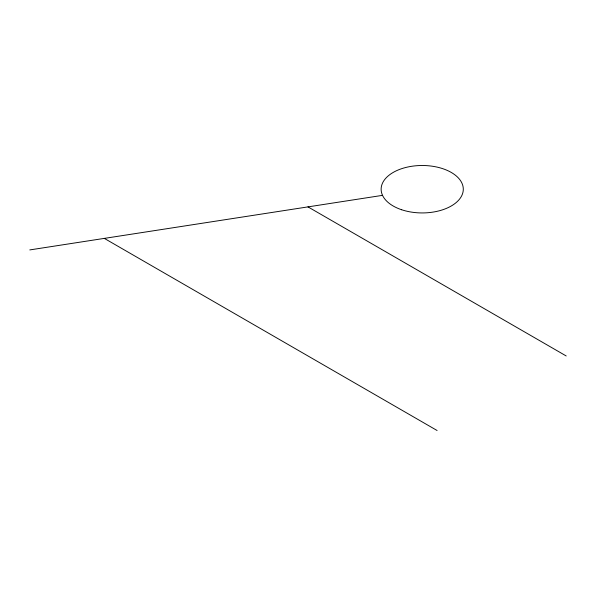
<?xml version="1.0" encoding="UTF-8"?>
<svg xmlns="http://www.w3.org/2000/svg" width="596" height="596" viewBox="0 0 596 596"><rect width="100%" height="100%" fill="white"/><g stroke="black" fill="none" stroke-linecap="round" stroke-linejoin="round"><path stroke-width="0.89" d="M29.8 249.918L382.528 195.354M307.983 206.886L566.2 355.961M104.337 238.393L437.092 430.506M401.667 209.755A41.079 23.721 0 0 0 463.293 189.215A41.079 23.721 0 0 0 401.667 168.675A41.079 23.721 0 0 0 401.667 209.755"/></g></svg>
